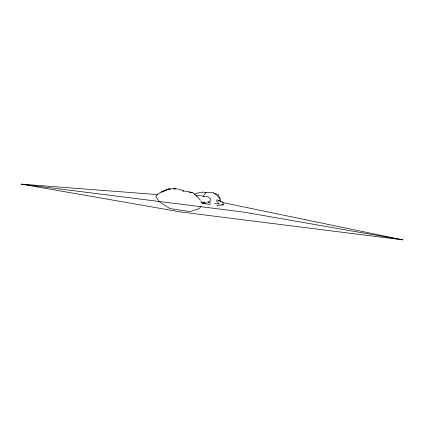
<?xml version="1.0" encoding="UTF-8"?>
<svg xmlns="http://www.w3.org/2000/svg" width="424" height="424" viewBox="0 0 424 424"><rect width="100%" height="100%" fill="white"/><g stroke="black" fill="none" stroke-linecap="round" stroke-linejoin="round"><path stroke-width="0.64" d="M216.68 205.402L223.188 204.924L223.469 204.13L222.171 201.766L218.429 200.425L220.883 201.384M200.918 206.345L199.444 208.518L190.249 211.629L169.945 208.566L159.042 201.612L155.778 196.233C162.763 188.85 174.651 186.396 183.815 191.033L183.014 190.842L188.881 191.717L191.95 192.623L190.641 192.501M203.244 196.174L206.207 192.348L213.139 192.475L217.258 195.607L220.671 200.245M194.436 194.483L196.015 193.392L203.123 192.056L206.038 192.846M208.958 202.428L208.232 202.566L210.998 203.133M207.007 202.094L210.023 201.548L210.59 199.031L208.311 196.9L199.179 195.597L195.925 195.883M170.157 189.104L168.317 189.21L161.438 192.194L168.233 189.083L170.093 189.009M173.829 188.887L175.668 188.781L173.193 188.881M204.23 202.465L205.47 202.534M189.062 192.226L192.798 192.485L198.755 198.13L200.213 200.133M222.584 202.545L402.8 239.873L180.465 211.931L21.2 184.127L157.691 194.605M201.363 202.534L204.617 202.852M214.443 203.515L219.314 204.05L216.282 200.642M201.856 202.72L205.02 203.101M21.2 184.127L243.535 212.069L402.8 239.873M210.283 204.543L203.08 203.292L203.022 202.248M204.978 203.297L206.075 203.541M213.871 193.328L218.312 194.515L220.263 199.11M221.953 204.559L223.188 204.924M216.659 199.799L217.835 200.213M200.939 201.13L202.762 203.631"/></g></svg>
